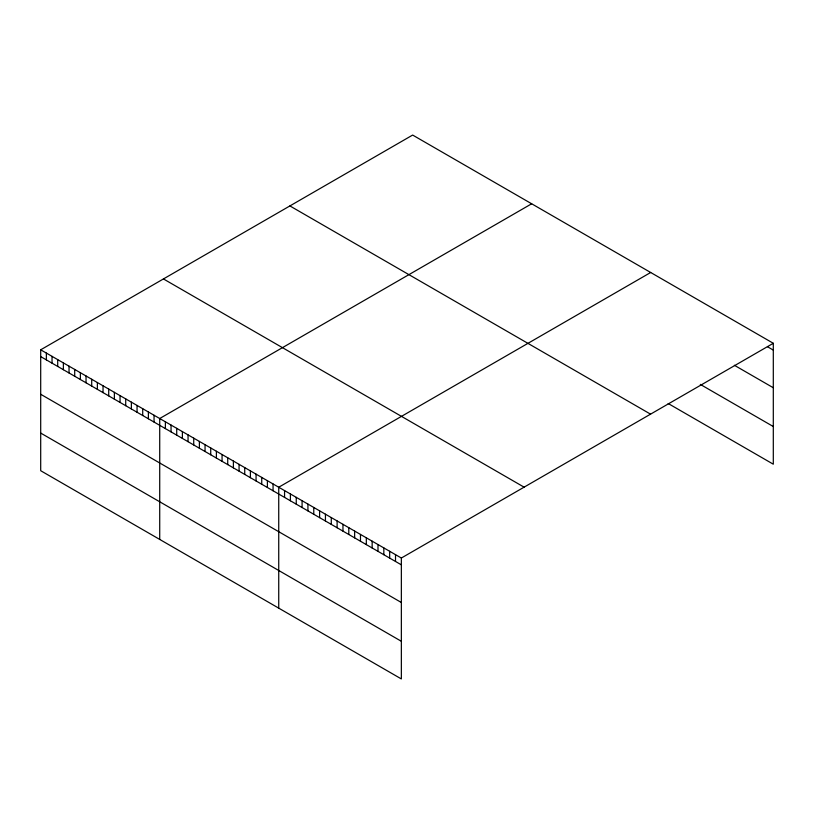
<?xml version="1.0" encoding="UTF-8"?>
<svg xmlns="http://www.w3.org/2000/svg" width="814" height="814" viewBox="0 0 814 814"><rect width="100%" height="100%" fill="white"/><g stroke="black" fill="none" stroke-linecap="round" stroke-linejoin="round"><path stroke-width="1.22" d="M40.7 349.806L401.353 558.028L401.353 678.937L40.7 470.716L40.7 349.806L412.647 135.063L773.3 343.284L773.3 464.194L668.192 403.51M531.664 203.775L159.717 418.518L159.717 539.428M650.681 272.487L278.734 487.23L278.734 608.139M401.353 558.028L773.3 343.284M767.46 346.723L773.3 350.091M734.37 365.272L773.3 387.749M700.315 384.401L773.3 426.536M289.906 205.932L650.559 414.153M163.441 278.937L524.094 487.159M40.7 356.613L401.353 564.835M40.7 394.271L401.353 602.492M40.7 433.068L401.353 641.279M395.512 554.66L395.512 561.467M389.672 551.281L389.672 558.099M383.832 547.914L383.832 554.721M377.991 544.546L377.991 551.353M372.151 541.168L372.151 547.985M366.32 537.8L366.32 544.607M360.48 534.432L360.48 541.239M354.639 531.054L354.639 537.871M348.799 527.686L348.799 534.493M342.959 524.318L342.959 531.125M337.118 520.94L337.118 527.757M331.278 517.572L331.278 524.379M325.437 514.204L325.437 521.011M319.607 510.826L319.607 517.643M313.766 507.458L313.766 514.265M307.926 504.09L307.926 510.897M302.086 500.712L302.086 507.529M296.245 497.344L296.245 504.161M290.405 493.976L290.405 500.783M284.564 490.598L284.564 497.415M273.066 483.964L273.066 490.771M267.399 480.687L267.399 487.494M261.732 477.411L261.732 484.228M256.064 474.145L256.064 480.952M250.397 470.868L250.397 477.686M244.729 467.602L244.729 474.409M239.062 464.326L239.062 471.143M233.394 461.06L233.394 467.867M227.727 457.783L227.727 464.591M222.059 454.507L222.059 461.324M216.392 451.241L216.392 458.048M210.724 447.965L210.724 454.782M205.057 444.698L205.057 451.505M199.389 441.422L199.389 448.229M193.722 438.156L193.722 444.963M188.054 434.88L188.054 441.687M182.387 431.603L182.387 438.42M176.719 428.337L176.719 435.144M171.052 425.061L171.052 431.878M165.384 421.794L165.384 428.602M154.05 415.252L154.05 422.059M148.382 411.976L148.382 418.783M142.715 408.699L142.715 415.516M137.047 405.433L137.047 412.24M131.38 402.157L131.38 408.974M125.712 398.891L125.712 405.698M120.045 395.614L120.045 402.421M114.377 392.338L114.377 399.155M108.71 389.072L108.71 395.879M103.042 385.795L103.042 392.613M97.375 382.529L97.375 389.336M91.707 379.253L91.707 386.07M86.04 375.987L86.04 382.794M80.372 372.71L80.372 379.517M74.705 369.434L74.705 376.251M69.037 366.168L69.037 372.975M63.37 362.891L63.37 369.709M57.702 359.625L57.702 366.432M52.035 356.349L52.035 363.166M46.367 353.083L46.367 359.89"/></g></svg>
